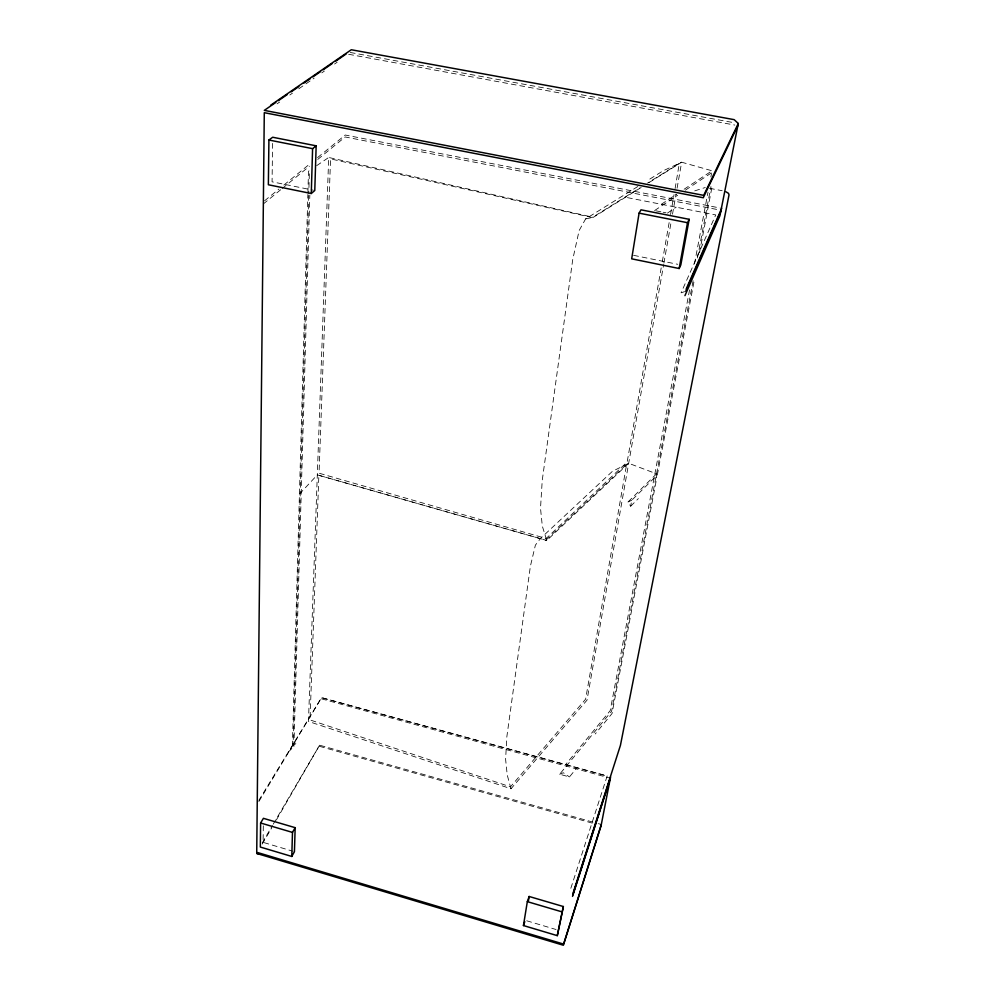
<?xml version="1.0" encoding="UTF-8"?>
<svg xmlns="http://www.w3.org/2000/svg" width="995" height="995" viewBox="0 0 995 995"><rect width="100%" height="100%" fill="white"/><g stroke="black" fill="none" stroke-linecap="round" stroke-linejoin="round"><path stroke-width="0.75" stroke-dasharray="4.97 3.73" d="M263.314 825.838L263.09 842.355L293.003 851.26M272.593 143.392L272.07 181.811L313.313 190.194M288.326 752.096L293.923 746.449L292.443 743.414L307.841 194.522M307.89 192.968L308.5 171.239L309.433 170.593L308.773 193.863M308.724 195.406L293.189 742.394L295.851 743.302M293.923 746.449L309.831 195.144M641.153 187.483L593.318 217.32L328.711 157.471L308.462 721.437L511.007 788.761L587.013 700.157L663.64 264.608M276.349 819.979L319.582 745.193L596.838 823.226M258.824 801.584L321.572 697.644L607.186 775.926L570.57 889.107L571.441 891.532M511.007 788.761L507.214 774.956L505.609 759.334L506.853 736.698L530.385 566.205L535.397 545.111L540.571 538.407L612.447 471.294L628.678 463.297L656.551 473.807L656.202 480.809L612.024 713.552L595.246 733.949M661.202 267.879L627.149 462.041L546.155 538.482L319.047 473.197L330.564 158.889L592.249 217.544L639.623 188.005M662.272 261.772L669.225 222.121M670.555 214.485L674.025 194.659M675.095 188.552L679.311 163.391L647.521 183.08M663.901 263.078L671.165 221.823M672.508 214.174L676.003 194.311M677.085 188.192L681.65 162.21L712.034 170.792L710.878 176.911M656.551 473.807L627.994 502.002L630.668 506.231L631.738 500.261L657.322 474.938L694.585 278.612M689.56 289.931L610.196 710.666L565.682 764.521M694.46 263.974L708.005 192.184M693.105 280.752L611.577 711.288L559.65 774.234L569.451 776.946L577.025 767.643M697.433 257.954L710.952 186.513M699.497 252.742L712.209 185.779M637.845 186.5L585.632 218.888L579.14 230.529L572.722 259.608L542.225 480.461L540.509 508.321L542.312 526.106L546.777 540.484L628.678 463.297M262.232 842.914L272.443 825.514M273.227 824.171L319.582 745.193M262.207 844.083L271.635 828.014M258.824 800.378L321.572 697.644L607.584 776.199M299.445 494.092L317.318 474.876L546.777 540.484L317.318 474.876M630.668 506.231L638.367 498.57M545.907 540.185L626.626 464.317L585.607 699.186L510.472 786.846L310.005 719.92L318.823 476.12L319.756 475.535M263.352 203.925L281.038 189.448M282.219 188.478L309.408 166.24M317.753 159.411L345.165 136.974L718.266 209.734M264.57 200.791L279.023 189.013M283.836 185.082L309.122 164.474M317.554 157.596L345.24 135.022L720.181 208.03M277.058 103.828L279.62 102.062M289.843 94.985L292.406 93.207M298.786 88.791L314.134 78.17M321.795 72.859L324.358 71.093M334.581 64.016L337.143 62.237M316.659 165.667L328.711 157.471M667.458 213.092L676.177 207.184M654.586 210.554L677.657 195.281M685.406 190.144L713.838 171.302M661.327 204.286L676.538 194.236M684.137 189.212L712.034 170.792M648.989 182.595L681.65 162.21L663.317 170.705L646.974 180.841M627.994 502.002L631.738 500.261M559.65 774.234L563.319 772.742L569.451 776.946M684.585 291.647L681.065 292.828L715.741 214.932L625.482 197.259M694.734 190.866L705.281 187.508M585.632 218.888L593.318 217.32M350.252 52.474L733.701 122.634M348.636 54.277L734.807 125.059M709.51 188.304L722.171 190.704M656.016 210.84L661.737 211.96M663.168 212.246L666.028 212.806M633.591 255.329L677.769 264.309M321.522 698.838L610.358 778.214M598.331 823.649L601.316 824.482M319.532 746.325L593.642 823.512M526.728 920.785L556.056 929.517M292.443 743.414L295.216 744.347"/><path stroke-width="1.49" d="M260.615 823.002L260.329 847.056L291.784 856.446L294.433 851.683L295.167 827.666L263.414 818.325L260.615 823.002L292.48 832.405L291.784 856.446M268.911 140.021L268.364 184.759L311.273 193.515L314.781 190.493L316.161 145.817L272.68 137.248L268.911 140.021L312.592 148.653L316.161 145.817M311.273 193.515L312.592 148.653M523.445 925.549L527.325 901.644L529.153 896.483L563.357 906.532L557.299 935.648L523.445 925.549L524.813 921.656M639.088 213.141L631.676 258.837L679.15 268.513L680.816 264.931L689.162 219.31L641.004 209.821L639.088 213.141L687.508 222.706L689.162 219.31M528.42 900.96L529.153 896.483M557.299 935.648L563.357 906.532M679.15 268.513L687.508 222.706M684.946 295.639L719.907 215.753L738.278 123.479L734.173 119.649L351.31 49.75L270.615 105.271M601.316 824.482L563.593 944.093L256.735 852.28L264.284 112.684L703.266 197.744L737.867 125.619M573.207 892.714L620.42 745.404L729.024 194.908L728.527 193.366L726.027 191.824M572.747 895.164L610.582 777.02L601.092 825.614L563.369 945.25L256.722 853.449L261.15 854.369M572.511 896.395L610.358 778.214M686.177 289.06L721.698 208.328M685.766 291.261L721.313 210.318M738.278 123.479L703.701 195.368L264.309 110.37L275.814 102.435M292.48 832.405L295.167 827.666M278.376 100.669L287.331 94.5M291.162 91.863L298.836 86.565M303.96 83.045L310.353 78.642M312.915 76.876L320.589 71.59M323.151 69.824L332.094 63.655M335.937 61.006L346.173 53.954M527.325 901.644L561.665 911.768"/></g></svg>
